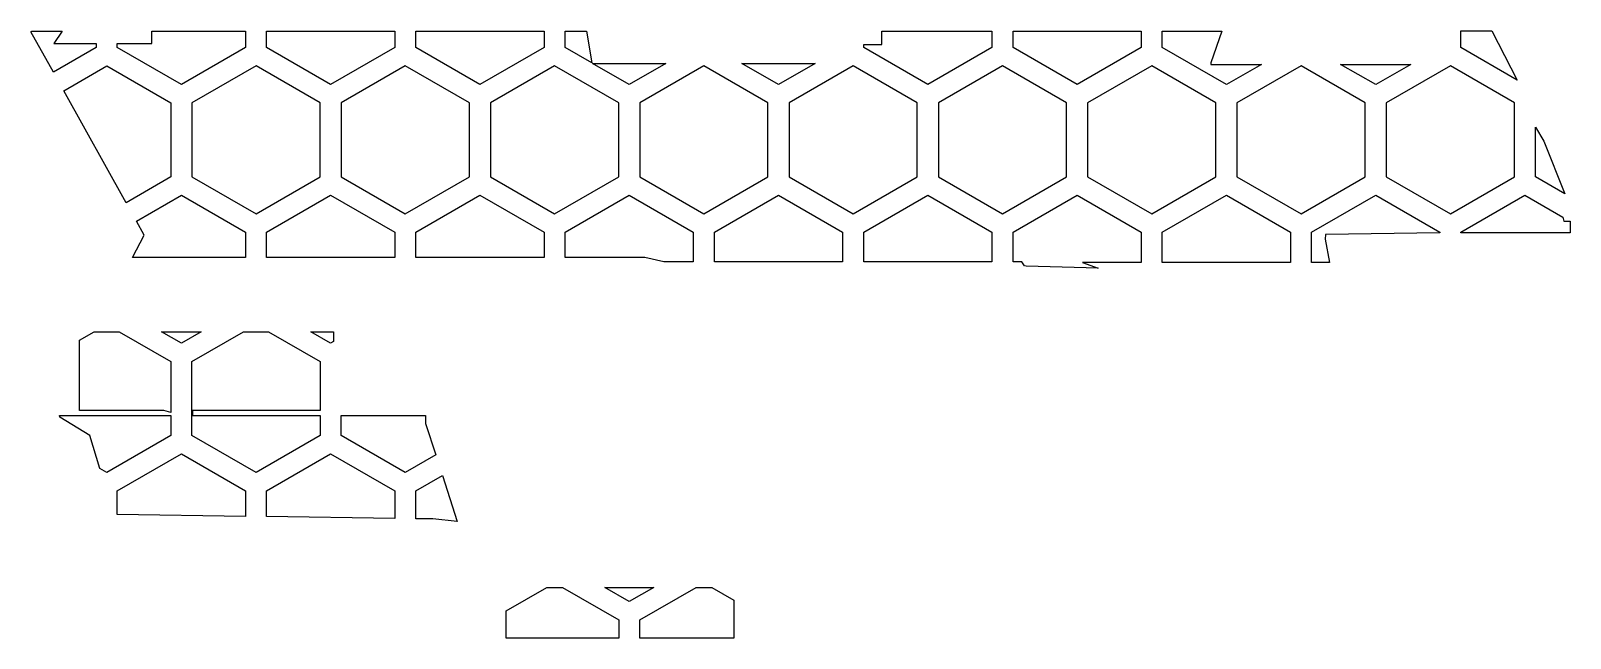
# Model space of a CAD drawing. Header units: millimetres. Extents: x -2 to 34.4, y 17.2 to 31.6.
import ezdxf

# ---------------------------------------------------------------- set-up
doc = ezdxf.new("R2010")
doc.units = ezdxf.units.MM

# ---------------------------------------------------------------- blocks, each defined once
blk = doc.blocks.new('HEX')
blk.add_lwpolyline([(1.516, 0.875), (0, 1.75), (-1.516, 0.875), (-1.516, -0.875), (0, -1.75), (1.516, -0.875)], close=True)

msp = doc.modelspace()

# ---------------------------------------------------------------- linework, layer by layer
for points in [[(-2.007, 31.547), (-1.984, 31.561), (-1.264, 31.561), (-1.463, 31.268), (-0.46, 31.268), (-0.46, 31.172), (-1.472, 30.588), (-2.007, 31.547)], [(0.858, 31.268), (0.858, 31.561), (3.071, 31.561), (3.071, 31.172), (1.555, 30.297), (0.04, 31.172), (0.04, 31.268), (0.858, 31.268)], [(6.602, 31.561), (6.602, 31.172), (5.086, 30.297), (3.571, 31.172), (3.571, 31.561), (6.602, 31.561)], [(10.133, 31.561), (10.133, 31.172), (8.618, 30.297), (7.102, 31.172), (7.102, 31.561), (10.133, 31.561)], [(11.139, 31.561), (11.261, 30.81), (10.633, 31.172), (10.633, 31.561), (11.139, 31.561)], [(18.125, 31.249), (18.125, 31.561), (20.726, 31.561), (20.726, 31.172), (19.211, 30.297), (17.695, 31.172), (17.695, 31.249), (18.125, 31.249)], [(24.257, 31.561), (24.257, 31.172), (22.742, 30.297), (21.226, 31.172), (21.226, 31.561), (24.257, 31.561)], [(26.163, 31.561), (25.907, 30.813), (25.907, 30.775), (27.102, 30.775), (26.273, 30.297), (24.757, 31.172), (24.757, 31.561), (26.163, 31.561)], [(32.549, 31.571), (33.147, 30.406), (31.82, 31.172), (31.82, 31.571), (32.549, 31.571)], [(-1.229, 30.151), (-0.21, 30.739), (1.305, 29.864), (1.305, 28.114), (0.247, 27.503), (-1.229, 30.151)], [(13.015, 30.797), (12.149, 30.297), (11.282, 30.797), (13.015, 30.797)], [(16.546, 30.797), (15.68, 30.297), (14.813, 30.797), (16.546, 30.797)], [(30.633, 30.775), (29.804, 30.297), (28.975, 30.775), (30.633, 30.775)], [(33.78, 28.961), (34.277, 27.715), (33.585, 28.114), (33.585, 29.29), (33.78, 28.961)], [(0.396, 26.21), (0.673, 26.738), (0.491, 27.066), (1.555, 27.681), (3.071, 26.806), (3.071, 26.21), (0.396, 26.21)], [(3.571, 26.21), (3.571, 26.806), (5.086, 27.681), (6.602, 26.806), (6.602, 26.21), (3.571, 26.21)], [(10.133, 26.21), (7.102, 26.21), (7.102, 26.806), (8.618, 27.681), (10.133, 26.806), (10.133, 26.21)], [(12.97, 26.103), (12.515, 26.21), (10.633, 26.21), (10.633, 26.806), (12.149, 27.681), (13.664, 26.806), (13.664, 26.103), (12.97, 26.103)], [(14.164, 26.103), (14.164, 26.806), (15.68, 27.681), (17.195, 26.806), (17.195, 26.103), (14.164, 26.103)], [(17.695, 26.103), (17.695, 26.806), (19.211, 27.681), (20.726, 26.806), (20.726, 26.103), (17.695, 26.103)], [(21.494, 26.013), (21.436, 26.103), (21.226, 26.103), (21.226, 26.806), (22.742, 27.681), (24.257, 26.806), (24.257, 26.09), (22.873, 26.09), (23.24, 25.954), (21.534, 25.998), (21.494, 26.013)], [(24.757, 26.09), (24.757, 26.806), (26.273, 27.681), (27.789, 26.806), (27.789, 26.09), (24.757, 26.09)], [(31.32, 26.792), (28.616, 26.754), (28.606, 26.64), (28.71, 26.09), (28.289, 26.09), (28.289, 26.806), (29.804, 27.681), (31.32, 26.806), (31.32, 26.792)], [(34.253, 27.066), (34.405, 27.063), (34.405, 26.792), (31.82, 26.792), (31.82, 26.806), (33.335, 27.681), (34.228, 27.165), (34.253, 27.066)], [(1.143, 22.586), (-0.858, 22.586), (-0.858, 24.249), (-0.507, 24.452), (0.086, 24.452), (1.305, 23.748), (1.305, 22.54), (1.143, 22.586)], [(2.024, 24.452), (1.555, 24.181), (1.086, 24.452), (2.024, 24.452)], [(3.617, 24.452), (4.836, 23.748), (4.836, 22.586), (1.821, 22.586), (1.821, 22.469), (4.836, 22.469), (4.836, 21.998), (3.321, 21.123), (1.805, 21.998), (1.805, 23.748), (3.024, 24.452), (3.617, 24.452)], [(5.153, 24.452), (5.153, 24.219), (5.086, 24.181), (4.617, 24.452), (5.153, 24.452)], [(-0.607, 21.993), (-1.318, 22.432), (-1.329, 22.469), (1.305, 22.469), (1.305, 21.998), (-0.21, 21.123), (-0.37, 21.215), (-0.607, 21.993)], [(7.327, 22.469), (7.333, 22.277), (7.572, 21.538), (6.852, 21.123), (5.336, 21.998), (5.336, 22.469), (7.327, 22.469)], [(0.04, 20.125), (0.04, 20.69), (1.555, 21.565), (3.071, 20.69), (3.071, 20.082), (0.04, 20.125)], [(3.571, 20.075), (3.571, 20.69), (5.086, 21.565), (6.602, 20.69), (6.602, 20.033), (3.571, 20.075)], [(7.5, 20.02), (7.102, 20.026), (7.102, 20.69), (7.729, 21.052), (8.081, 19.959), (7.5, 20.02)], [(9.235, 17.199), (9.235, 17.844), (10.199, 18.401), (10.567, 18.401), (11.899, 17.632), (11.899, 17.199), (9.235, 17.199)], [(12.73, 18.401), (12.149, 18.065), (11.567, 18.401), (12.73, 18.401)], [(12.399, 17.199), (12.399, 17.632), (13.73, 18.401), (14.098, 18.401), (14.619, 18.1), (14.619, 17.199), (12.399, 17.199)]]:
    msp.add_lwpolyline(points, close=True)

# ---------------------------------------------------------------- block references
for p in [(3.321, 28.989), (6.852, 28.989), (10.383, 28.989), (13.914, 28.989), (17.445, 28.989), (20.976, 28.989), (24.507, 28.989), (28.039, 28.989), (31.57, 28.989)]:
    msp.add_blockref('HEX', p)

doc.saveas('drawing.dxf')
